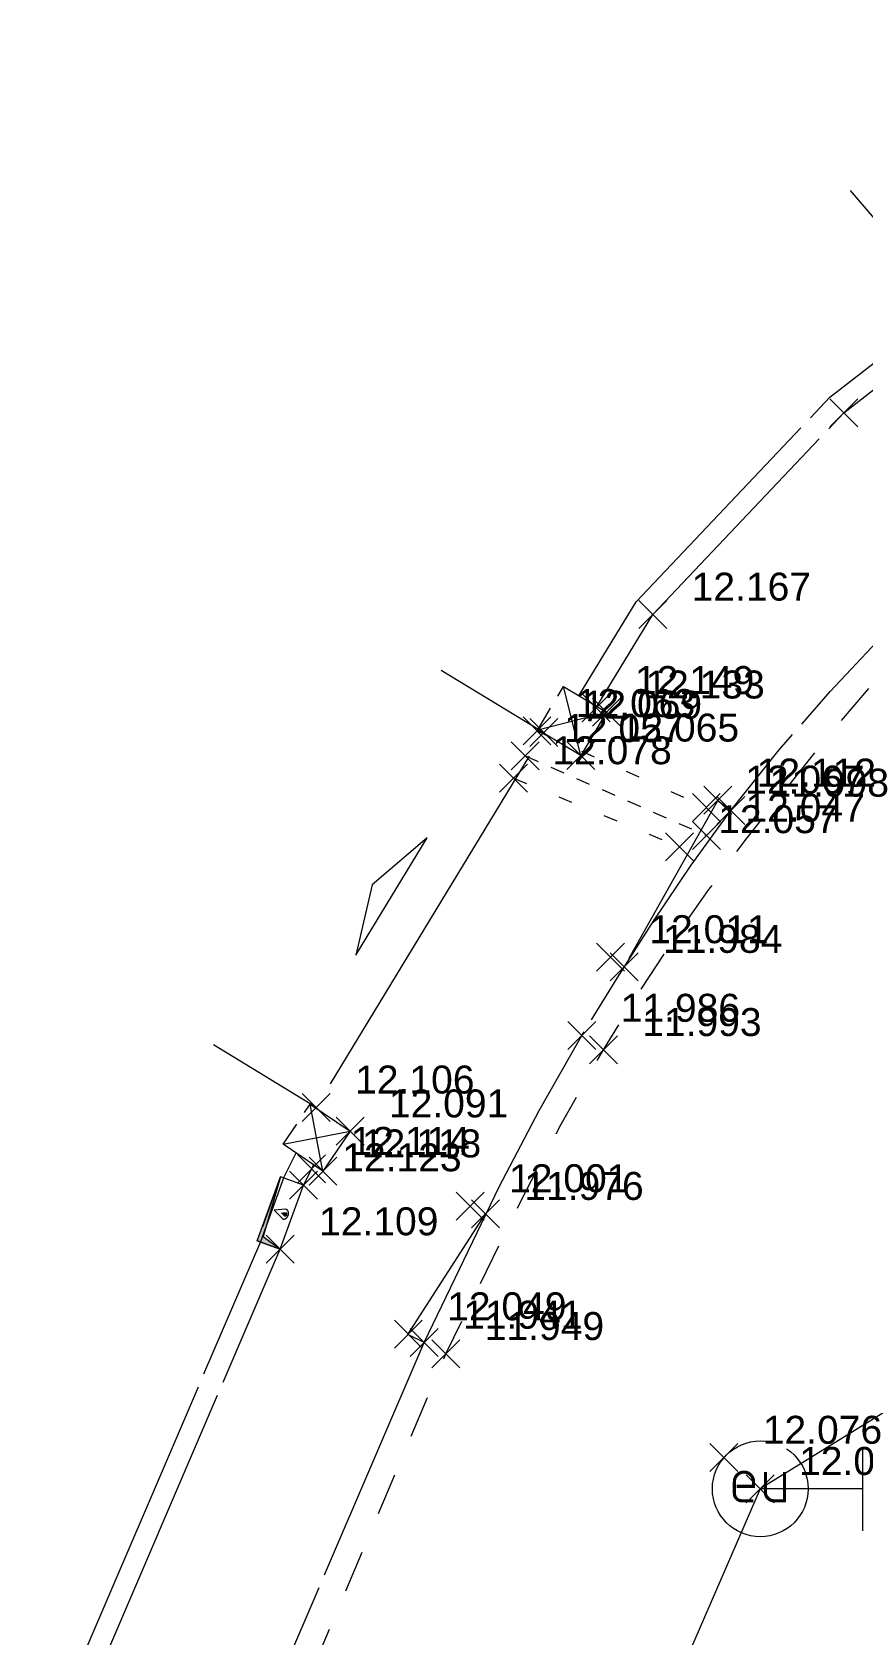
# Model space of a CAD drawing. Header units: metres. Extents: x 1224602 to 1224842, y 7187490 to 7187733.
# Drawn here: x 1224743.33 to 1224749.27, y 7187690.28 to 7187701.74 of the extents above; entities that cross this region are included whole.
import ezdxf
from ezdxf.enums import TextEntityAlignment as Align

# ---------------------------------------------------------------- set-up
doc = ezdxf.new("R2010")
doc.units = ezdxf.units.M
doc.header["$PDMODE"] = 3
doc.header["$PDSIZE"] = 0.1
for name, pattern in [('LL_0822', [2.5, 2.5, 0]), ('LL_0824', [0.35, 0.1, -0.25]), ('LL_0827', [0.2, 0.1, -0.1]), ('LL_0829', [0.6, 0.3, -0.3]), ('SL_1146', [2.5, 2.5, 0]), ('Socle_Continu', [2.5, 2.5, 0])]:
    doc.linetypes.add(name, pattern=pattern)
for name, color, linetype, lineweight in [('CLOTU_SCS', 212, 'Socle_Continu', 13), ('GAZFL_SCS', 40, 'Socle_Continu', 13), ('SIGTA_SCI', 7, 'Socle_Continu', 13), ('SIGTO_SCI', 255, 'Socle_Continu', 13), ('VOIRI_SCS', 7, 'Socle_Continu', 13)]:
    doc.layers.add(name, color=color, linetype=linetype, lineweight=lineweight)
for name, color, linetype, lineweight, true_color in [('EAUUS_PSI', 7, 'Socle_Continu', 13, 0x7f3f00), ('EAUUS_SCS', 7, 'Socle_Continu', 13, 0x7f3f00), ('EAUUS_SCT', 7, 'Socle_Continu', 13, 0x7f3f00)]:
    doc.layers.add(name, color=color, linetype=linetype, lineweight=lineweight, true_color=true_color)
doc.styles.add('Reseaux', font='arial.ttf')
doc.styles.get("Standard").update_dxf_attribs({"font": 'arial.ttf'})
doc.linetypes.add('CL_0181', pattern='A,3,-0.15,0.4,-0.381,["eu",Standard,S=0.254,R=0,X=-0.2,Y=-0.1],-0.381,0.4,-0.15', length=4.862)

# ---------------------------------------------------------------- blocks, each defined once
blk = doc.blocks.new('YP_1521')
at = {"layer": 'SIGTO_SCI', "color": 7, "linetype": 'Socle_Continu'}
blk.add_point((0, 0), dxfattribs=at)
at = {"layer": 'SIGTA_SCI', "linetype": 'Socle_Continu'}
blk.add_attdef('ALT', (0.278, 0.099), '', height=0.2, dxfattribs=at)
at = {"layer": 'SIGTA_SCI', "linetype": 'Socle_Continu', "flags": 9}
blk.add_attdef('CALQUE_ALT', (1.69, -1.18), '', height=0.2, dxfattribs=at)
at = {"layer": 'SIGTO_SCI', "linetype": 'Socle_Continu', "flags": 9}
for tag, p in [('ID', (1.69, 0.105)), ('NATURE', (1.69, -0.216)), ('FAMILLE', (1.69, -0.538)), ('CALQUE', (1.69, -0.859)), ('PCRS', (1.69, -1.823))]:
    blk.add_attdef(tag, p, '', height=0.2, dxfattribs=at)
blk = doc.blocks.new('LP_0841')
at = {"layer": 'VOIRI_SCS', "linetype": 'Socle_Continu', "flags": 128}
blk.add_lwpolyline([(0, 0), (0, 0.5), (1, 0)], dxfattribs=at)
at = {"layer": 'VOIRI_SCS', "linetype": 'Socle_Continu', "flags": 9}
for tag, p in [('ID', (1.428, 0.548)), ('NATURE', (1.428, 0.227)), ('FAMILLE', (1.428, -0.095)), ('CALQUE', (1.428, -0.416)), ('PCRS', (1.428, -0.737))]:
    blk.add_attdef(tag, p, '', height=0.2, dxfattribs=at)
blk = doc.blocks.new('LP_0842')
at = {"layer": 'VOIRI_SCS', "linetype": 'Socle_Continu', "flags": 128}
blk.add_lwpolyline([(1, 0), (1, 0.5), (0, 0)], dxfattribs=at)
at = {"layer": 'VOIRI_SCS', "linetype": 'Socle_Continu', "flags": 9}
for tag, p in [('ID', (1.4875, 0.6136)), ('NATURE', (1.4875, 0.2923)), ('FAMILLE', (1.4875, -0.029)), ('CALQUE', (1.4875, -0.3503)), ('PCRS', (1.4875, -0.6715))]:
    blk.add_attdef(tag, p, '', height=0.2, dxfattribs=at)
blk = doc.blocks.new('CP_0161')
at = {"layer": 'EAUUS_SCS', "linetype": 'Socle_Continu', "const_width": 0.0333, "flags": 128}
for points in [[(-0.071, -0.125), (-0.195, -0.125, -0.405328), (-0.27, -0.05), (-0.27, 0.075, -0.999132), (-0.071, 0.075), (-0.071, 0.025), (-0.245, 0.025)], [(0.054, 0.175), (0.054, -0.038, 0.410802), (0.141, -0.125), (0.253, -0.125), (0.253, 0.175)]]:
    blk.add_lwpolyline(points, format="xyb", dxfattribs=at)
at = {"layer": 'EAUUS_SCS', "linetype": 'Socle_Continu'}
blk.add_circle((0, 0), 0.5, dxfattribs=at)
at = {"layer": 'EAUUS_SCS', "linetype": 'Socle_Continu', "flags": 9}
for tag, p in [('ID', (0.989, 0.577)), ('NATURE', (0.989, 0.255)), ('FAMILLE', (0.989, -0.066)), ('CALQUE', (0.989, -0.387)), ('PCRS', (0.989, -0.709)), ('TYPE', (0.989, -1.03))]:
    blk.add_attdef(tag, p, '', height=0.2, dxfattribs=at)
blk = doc.blocks.new('JP_0703')
at = {"layer": 'GAZFL_SCS', "linetype": 'Socle_Continu'}
blk.add_hatch(color=256, dxfattribs=at).paths.add_polyline_path([(0, 0), (0, 0.359), (1, 0.359), (0.088, 0.3)])
h = blk.add_hatch(color=256, dxfattribs=at)
edge = h.paths.add_edge_path()
edge.add_line((0.505, 0.179), (0.471, 0.106))
edge.add_line((0.471, 0.106), (0.471, 0.096))
edge.add_ellipse((0.505, 0.099), major_axis=(-0.0336, 0), ratio=0.758629, start_angle=5.446, end_angle=174.554)
edge.add_line((0.538, 0.096), (0.538, 0.106))
edge.add_line((0.538, 0.106), (0.505, 0.179))
at = {"layer": 'GAZFL_SCS', "linetype": 'Socle_Continu', "flags": 128}
blk.add_lwpolyline([(0, 0.359), (0, 0), (1, 0), (1, 0.359)], close=True, dxfattribs=at)
at = {"layer": 'GAZFL_SCS', "linetype": 'Socle_Continu'}
blk.add_lwpolyline([(0, 0), (0, 0.359), (1, 0.359), (0.088, 0.3)], close=True, dxfattribs=at)
blk.add_lwpolyline([(0.578, 0.106), (0.578, 0.124), (0.505, 0.281), (0.432, 0.124), (0.432, 0.106, 0.066358), (0.436, 0.095, 0.1059), (0.452, 0.076, 0.086348), (0.476, 0.064, 0.076263), (0.505, 0.059, 0.076263), (0.534, 0.064, 0.086348), (0.557, 0.076, 0.1059), (0.574, 0.095, 0.066358)], format="xyb", close=True, dxfattribs=at)
at = {"layer": 'GAZFL_SCS', "linetype": 'Socle_Continu', "flags": 9}
for tag, p in [('ID', (1.013, 0.696)), ('NATURE', (1.013, 0.374)), ('FAMILLE', (1.013, 0.053)), ('CALQUE', (1.013, -0.268)), ('PCRS', (1.013, -0.589))]:
    blk.add_attdef(tag, p, '', height=0.2, dxfattribs=at)
blk = doc.blocks.new('SP_1162')
at = {"layer": 'CLOTU_SCS', "linetype": 'Socle_Continu'}
for p, q in [((0, 0), (1, 1)), ((0, 1), (1, 0))]:
    blk.add_line(p, q, dxfattribs=at)
at = {"layer": 'CLOTU_SCS', "linetype": 'Socle_Continu', "flags": 128}
blk.add_lwpolyline([(1, 0), (0, 0), (0, 1), (1, 1)], close=True, dxfattribs=at)
at = {"layer": 'CLOTU_SCS', "linetype": 'Socle_Continu', "flags": 9}
for tag, p in [('ID', (1.089, 0.299)), ('NATURE', (1.089, -0.022)), ('FAMILLE', (1.089, -0.344)), ('CALQUE', (1.089, -0.665)), ('PCRS', (1.089, -0.986))]:
    blk.add_attdef(tag, p, '', height=0.2, dxfattribs=at)
blk = doc.blocks.new('SP_1161')
at = {"layer": 'CLOTU_SCS', "linetype": 'Socle_Continu'}
for p, q in [((0, 0), (0, 0.2745)), ((1, 0.2745), (1, 0)), ((0.5, 0.1545), (0.3438, 0.103)), ((0.6563, 0.103), (0.5, 0.1545)), ((0.3438, 0.103), (0.6563, 0.103)), ((0.0625, 0), (0.9375, 0))]:
    blk.add_line(p, q, dxfattribs=at)
at = {"layer": 'CLOTU_SCS', "linetype": 'Socle_Continu', "flags": 9}
for tag, p in [('ID', (1.3598, 0.3853)), ('NATURE', (1.3598, 0.0641)), ('FAMILLE', (1.3598, -0.2572)), ('CALQUE', (1.3598, -0.5785)), ('PCRS', (1.3598, -0.8998))]:
    blk.add_attdef(tag, p, '', height=0.2, dxfattribs=at)
blk = doc.blocks.new('CP_2101')
at = {"layer": 'EAUUS_PSI', "linetype": 'Socle_Continu'}
blk.add_line((0.733, 0), (0, 0), dxfattribs=at)
at = {"layer": 'EAUUS_PSI', "linetype": 'Socle_Continu', "flags": 128}
blk.add_lwpolyline([(0.733, -0.3), (0.733, 0.3)], dxfattribs=at)
at = {"layer": 'EAUUS_PSI', "linetype": 'Socle_Continu'}
blk.add_point((0, 0), dxfattribs=at)
at = {"layer": 'EAUUS_PSI', "linetype": 'Socle_Continu', "style": 'Reseaux', "flags": 9}
for tag, p in [('ID', (2.525, 0.541)), ('NATURE', (2.525, 0.22))]:
    blk.add_attdef(tag, p, '', height=0.2, dxfattribs=at)
at = {"layer": 'EAUUS_PSI', "linetype": 'Socle_Continu'}
for tag, p in [('TAMPON', (0.824, 0.196)), ('RADIER', (0.824, -0.192))]:
    blk.add_attdef(tag, text='', height=0.2, dxfattribs=at).set_placement(p, align=Align.MIDDLE_LEFT)
at = {"layer": 'EAUUS_PSI', "linetype": 'Socle_Continu', "flags": 9}
for tag, p in [('FAMILLE', (2.525, -0.101)), ('CALQUE', (2.525, -0.423))]:
    blk.add_attdef(tag, p, '', height=0.2, dxfattribs=at)

msp = doc.modelspace()

# ---------------------------------------------------------------- linework, layer by layer
at = {"layer": 'CLOTU_SCS', "linetype": 'SL_1146', "flags": 128}
for points in [[(1224747.24, 7187696.994), (1224747.649, 7187697.666), (1224749.035, 7187699.128), (1224749.586, 7187699.556)], [(1224747.369, 7187696.917), (1224747.769, 7187697.575), (1224749.136, 7187699.017), (1224749.678, 7187699.438)], [(1224743.53, 7187689.754), (1224744.962, 7187693.091), (1224745.13, 7187693.553), (1224745.216, 7187693.724)], [(1224743.668, 7187689.695), (1224745.102, 7187693.036), (1224745.268, 7187693.494), (1224745.327, 7187693.611), (1224745.341, 7187693.639)]]:
    msp.add_lwpolyline(points, dxfattribs=at)
at = {"layer": 'EAUUS_SCT', "linetype": 'CL_0181', "flags": 128}
for points in [[(1224766.157, 7187702.184), (1224748.538, 7187691.322)], [(1224748.538, 7187691.322), (1224735.705, 7187661.766)]]:
    msp.add_lwpolyline(points, dxfattribs=at)
at = {"layer": 'VOIRI_SCS', "linetype": 'LL_0829', "flags": 128}
msp.add_lwpolyline([(1224719.567, 7187629.995), (1224719.57, 7187630.138), (1224719.557, 7187630.174), (1224719.588, 7187630.267), (1224719.545, 7187630.324), (1224720.833, 7187633.321), (1224721.222, 7187634.231), (1224722.181, 7187636.487), (1224722.239, 7187636.598), (1224724.439, 7187641.68), (1224725.237, 7187643.541), (1224726.46, 7187646.32), (1224727.566, 7187648.85), (1224730.462, 7187655.581), (1224732.075, 7187659.31), (1224732.999, 7187661.437), (1224737.7, 7187672.316), (1224738.489, 7187674.178), (1224739.407, 7187676.265), (1224740.909, 7187679.752), (1224744.847, 7187688.883), (1224746.288, 7187692.287), (1224746.828, 7187693.388), (1224747.113, 7187693.93), (1224747.415, 7187694.462), (1224747.655, 7187694.851), (1224747.907, 7187695.233), (1224748.171, 7187695.608), (1224748.444, 7187695.977), (1224749.016, 7187696.696), (1224749.616, 7187697.396), (1224750.235, 7187698.081), (1224750.751, 7187698.632), (1224750.866, 7187698.753), (1224751.509, 7187699.41), (1224751.84, 7187699.727), (1224752.181, 7187700.033), (1224752.671, 7187700.431), (1224753.179, 7187700.807), (1224753.701, 7187701.166), (1224753.822, 7187701.246), (1224754.231, 7187701.51), (1224754.769, 7187701.841), (1224755.314, 7187702.161), (1224755.867, 7187702.467), (1224756.427, 7187702.761), (1224756.932, 7187703.011), (1224757.443, 7187703.248), (1224757.961, 7187703.471), (1224758.484, 7187703.677), (1224759.015, 7187703.864), (1224759.552, 7187704.03), (1224759.675, 7187704.064), (1224760.097, 7187704.172), (1224760.647, 7187704.286), (1224761.144, 7187704.364), (1224761.654, 7187704.427), (1224762.647, 7187704.511), (1224769.787, 7187704.917), (1224774.773, 7187705.238), (1224778.3, 7187705.432), (1224780.33, 7187705.612), (1224781.355, 7187705.743), (1224782.557, 7187705.904), (1224783.029, 7187706.049), (1224783.512, 7187706.223, 0.052843), (1224785.935, 7187707.389, 0.067509), (1224788.15, 7187709.214, 0.080459), (1224789.883, 7187711.822, 0.049401), (1224790.869, 7187714.731, 0.061613), (1224791.137, 7187717.269), (1224791.12, 7187718.218), (1224791.032, 7187718.3), (1224790.885, 7187718.283)], format="xyb", dxfattribs=at)
at = {"layer": 'VOIRI_SCS', "linetype": 'LL_0822', "flags": 128}
msp.add_lwpolyline([(1224746.133, 7187692.369), (1224746.668, 7187693.481), (1224746.955, 7187694.027), (1224747.261, 7187694.563), (1224747.513, 7187694.975), (1224747.773, 7187695.382), (1224748.043, 7187695.783), (1224748.327, 7187696.174), (1224748.674, 7187696.606), (1224749.038, 7187697.023), (1224749.798, 7187697.834)], dxfattribs=at)
at = {"layer": 'VOIRI_SCS', "linetype": 'LL_0824', "flags": 128}
for points in [[(1224746.94, 7187696.742), (1224748.152, 7187696.195)], [(1224746.772, 7187696.405), (1224747.959, 7187695.913)]]:
    msp.add_lwpolyline(points, dxfattribs=at)
at = {"layer": 'VOIRI_SCS', "linetype": 'LL_0827', "flags": 128}
msp.add_lwpolyline([(1224746.856, 7187696.563), (1224748.154, 7187695.994)], dxfattribs=at)
at = {"layer": 'VOIRI_SCS', "linetype": 'LL_0822', "flags": 128}
msp.add_lwpolyline([(1224708.659, 7187607.529, -0.008716), (1224709.544, 7187608.747, 0.038404), (1224710.252, 7187609.856, -0.00666), (1224710.742, 7187610.742, 0.030928), (1224711.633, 7187612.556, -0.003445), (1224711.84, 7187613.044), (1224713.495, 7187616.867), (1224713.898, 7187617.802), (1224714.715, 7187619.67), (1224715.126, 7187620.596), (1224716.749, 7187624.346), (1224718.919, 7187629.362), (1224719.276, 7187630.193), (1224720.648, 7187633.389), (1224721.058, 7187634.314), (1224722.076, 7187636.668), (1224722.268, 7187637.111), (1224724.256, 7187641.759), (1224725.07, 7187643.617), (1224725.481, 7187644.541), (1224726.27, 7187646.385), (1224726.698, 7187647.323), (1224727.373, 7187648.914), (1224730.291, 7187655.662), (1224730.71, 7187656.624), (1224731.505, 7187658.475), (1224731.901, 7187659.4), (1224732.838, 7187661.527), (1224737.534, 7187672.401), (1224737.927, 7187673.325), (1224738.322, 7187674.257), (1224739.227, 7187676.315), (1224740.334, 7187678.891), (1224740.735, 7187679.819), (1224744.681, 7187688.986), (1224746.133, 7187692.369)], format="xyb", dxfattribs=at)

# ---------------------------------------------------------------- block references
at = {"layer": 'CLOTU_SCS', "linetype": 'Socle_Continu', "xscale": -3.521378757836122, "yscale": 3.521378757836123, "zscale": 1.122943060612475, "rotation": 40.39421558550533}
msp.add_blockref('SP_1161', (1224752.49, 7187702.154), dxfattribs=at)
at = {"layer": 'CLOTU_SCS', "linetype": 'Socle_Continu', "xscale": 3.135848006323219, "yscale": 3.135848006323219, "rotation": 58.71417550666703}
msp.add_blockref('SP_1161', (1224745.36, 7187694.05), dxfattribs=at)
at = {"layer": 'CLOTU_SCS', "color": 6, "linetype": 'Socle_Continu'}
for p, xscale, yscale, rotation in [((1224747.254, 7187696.567), 0.3592953594557551, 0.3592953594557551, 59.2298156423625), ((1224745.408, 7187693.593), 0.3457470626113136, 0.3457470626113136, 55.73499273069586)]:
    msp.add_blockref('SP_1162', p, dxfattribs=dict(at, xscale=xscale, yscale=yscale, rotation=rotation))
at = {"layer": 'EAUUS_PSI', "linetype": 'Socle_Continu'}
msp.add_blockref('CP_2101', (1224748.538, 7187691.322), dxfattribs=at).add_auto_attribs({'TAMPON': '12.06', 'RADIER': '10.77'})
at = {"layer": 'EAUUS_SCS', "linetype": 'Socle_Continu', "xscale": 0.6850023445732827, "yscale": 0.6850023445732827}
msp.add_blockref('CP_0161', (1224748.538, 7187691.322), dxfattribs=at)
at = {"layer": 'GAZFL_SCS', "linetype": 'Socle_Continu', "xscale": 0.4868156676963712, "yscale": 0.4868156676963712, "rotation": 70.0357874829269}
msp.add_blockref('JP_0703', (1224745.102, 7187693.036), dxfattribs=at)
at = {"layer": 'SIGTO_SCI', "linetype": 'Socle_Continu'}
ref = msp.add_blockref('YP_1521', (1224749.136, 7187699.017), dxfattribs=at)
ref.add_attrib('ALT', '12.155', (1224749.414, 7187699.115), dxfattribs={"layer": 'SIGTA_SCI', "linetype": 'Socle_Continu', "height": 0.2})
ref = msp.add_blockref('YP_1521', (1224747.769, 7187697.575), dxfattribs=at)
ref.add_attrib('ALT', '12.167', (1224748.047, 7187697.674), dxfattribs={"layer": 'SIGTA_SCI', "linetype": 'Socle_Continu', "height": 0.2})
ref = msp.add_blockref('YP_1521', (1224747.363, 7187696.908), dxfattribs=at)
ref.add_attrib('ALT', '12.149', (1224747.641, 7187697.006), dxfattribs={"layer": 'SIGTA_SCI', "linetype": 'Socle_Continu', "height": 0.2})
ref = msp.add_blockref('YP_1521', (1224747.438, 7187696.876), dxfattribs=at)
ref.add_attrib('ALT', '12.133', (1224747.716, 7187696.974), dxfattribs={"layer": 'SIGTA_SCI', "linetype": 'Socle_Continu', "height": 0.2})
ref = msp.add_blockref('YP_1521', (1224746.94, 7187696.742), dxfattribs=at)
ref.add_attrib('ALT', '12.063', (1224747.218, 7187696.841), dxfattribs={"layer": 'SIGTA_SCI', "linetype": 'Socle_Continu', "height": 0.2})
ref = msp.add_blockref('YP_1521', (1224746.989, 7187696.73), dxfattribs=at)
ref.add_attrib('ALT', '12.069', (1224747.267, 7187696.829), dxfattribs={"layer": 'SIGTA_SCI', "linetype": 'Socle_Continu', "height": 0.2})
ref = msp.add_blockref('YP_1521', (1224746.856, 7187696.563), dxfattribs=at)
ref.add_attrib('ALT', '12.057', (1224747.134, 7187696.662), dxfattribs={"layer": 'SIGTA_SCI', "linetype": 'Socle_Continu', "height": 0.2})
ref = msp.add_blockref('YP_1521', (1224747.254, 7187696.567), dxfattribs=at)
ref.add_attrib('ALT', '12.065', (1224747.532, 7187696.666), dxfattribs={"layer": 'SIGTA_SCI', "linetype": 'Socle_Continu', "height": 0.2})
ref = msp.add_blockref('YP_1521', (1224746.772, 7187696.405), dxfattribs=at)
ref.add_attrib('ALT', '12.078', (1224747.05, 7187696.504), dxfattribs={"layer": 'SIGTA_SCI', "linetype": 'Socle_Continu', "height": 0.2})
ref = msp.add_blockref('YP_1521', (1224748.152, 7187696.195), dxfattribs=at)
ref.add_attrib('ALT', '12.067', (1224748.43, 7187696.294), dxfattribs={"layer": 'SIGTA_SCI', "linetype": 'Socle_Continu', "height": 0.2})
ref = msp.add_blockref('YP_1521', (1224748.234, 7187696.246), dxfattribs=at)
ref.add_attrib('ALT', '12.112', (1224748.512, 7187696.344), dxfattribs={"layer": 'SIGTA_SCI', "linetype": 'Socle_Continu', "height": 0.2})
ref = msp.add_blockref('YP_1521', (1224748.327, 7187696.174), dxfattribs=at)
ref.add_attrib('ALT', '11.998', (1224748.605, 7187696.272), dxfattribs={"layer": 'SIGTA_SCI', "linetype": 'Socle_Continu', "height": 0.2})
ref = msp.add_blockref('YP_1521', (1224748.154, 7187695.994), dxfattribs=at)
ref.add_attrib('ALT', '12.047', (1224748.432, 7187696.093), dxfattribs={"layer": 'SIGTA_SCI', "linetype": 'Socle_Continu', "height": 0.2})
ref = msp.add_blockref('YP_1521', (1224747.959, 7187695.913), dxfattribs=at)
ref.add_attrib('ALT', '12.057', (1224748.237, 7187696.011), dxfattribs={"layer": 'SIGTA_SCI', "linetype": 'Socle_Continu', "height": 0.2})
ref = msp.add_blockref('YP_1521', (1224747.466, 7187695.125), dxfattribs=at)
ref.add_attrib('ALT', '12.011', (1224747.744, 7187695.224), dxfattribs={"layer": 'SIGTA_SCI', "linetype": 'Socle_Continu', "height": 0.2})
ref = msp.add_blockref('YP_1521', (1224747.564, 7187695.056), dxfattribs=at)
ref.add_attrib('ALT', '11.984', (1224747.842, 7187695.155), dxfattribs={"layer": 'SIGTA_SCI', "linetype": 'Socle_Continu', "height": 0.2})
ref = msp.add_blockref('YP_1521', (1224747.261, 7187694.563), dxfattribs=at)
ref.add_attrib('ALT', '11.986', (1224747.539, 7187694.662), dxfattribs={"layer": 'SIGTA_SCI', "linetype": 'Socle_Continu', "height": 0.2})
ref = msp.add_blockref('YP_1521', (1224747.415, 7187694.462), dxfattribs=at)
ref.add_attrib('ALT', '11.993', (1224747.693, 7187694.56), dxfattribs={"layer": 'SIGTA_SCI', "linetype": 'Socle_Continu', "height": 0.2})
ref = msp.add_blockref('YP_1521', (1224745.36, 7187694.05), dxfattribs=at)
ref.add_attrib('ALT', '12.106', (1224745.638, 7187694.149), dxfattribs={"layer": 'SIGTA_SCI', "linetype": 'Socle_Continu', "height": 0.2})
ref = msp.add_blockref('YP_1521', (1224745.602, 7187693.879), dxfattribs=at)
ref.add_attrib('ALT', '12.091', (1224745.88, 7187693.978), dxfattribs={"layer": 'SIGTA_SCI', "linetype": 'Socle_Continu', "height": 0.2})
ref = msp.add_blockref('YP_1521', (1224745.327, 7187693.611), dxfattribs=at)
ref.add_attrib('ALT', '12.114', (1224745.605, 7187693.71), dxfattribs={"layer": 'SIGTA_SCI', "linetype": 'Socle_Continu', "height": 0.2})
ref = msp.add_blockref('YP_1521', (1224745.408, 7187693.593), dxfattribs=at)
ref.add_attrib('ALT', '12.118', (1224745.686, 7187693.692), dxfattribs={"layer": 'SIGTA_SCI', "linetype": 'Socle_Continu', "height": 0.2})
ref = msp.add_blockref('YP_1521', (1224745.268, 7187693.494), dxfattribs=at)
ref.add_attrib('ALT', '12.123', (1224745.546, 7187693.593), dxfattribs={"layer": 'SIGTA_SCI', "linetype": 'Socle_Continu', "height": 0.2})
ref = msp.add_blockref('YP_1521', (1224746.462, 7187693.344), dxfattribs=at)
ref.add_attrib('ALT', '12.001', (1224746.74, 7187693.443), dxfattribs={"layer": 'SIGTA_SCI', "linetype": 'Socle_Continu', "height": 0.2})
ref = msp.add_blockref('YP_1521', (1224746.572, 7187693.289), dxfattribs=at)
ref.add_attrib('ALT', '11.976', (1224746.849, 7187693.388), dxfattribs={"layer": 'SIGTA_SCI', "linetype": 'Socle_Continu', "height": 0.2})
ref = msp.add_blockref('YP_1521', (1224745.102, 7187693.036), dxfattribs=at)
ref.add_attrib('ALT', '12.109', (1224745.38, 7187693.135), dxfattribs={"layer": 'SIGTA_SCI', "linetype": 'Socle_Continu', "height": 0.2})
ref = msp.add_blockref('YP_1521', (1224746.019, 7187692.428), dxfattribs=at)
ref.add_attrib('ALT', '12.049', (1224746.297, 7187692.527), dxfattribs={"layer": 'SIGTA_SCI', "linetype": 'Socle_Continu', "height": 0.2})
ref = msp.add_blockref('YP_1521', (1224746.133, 7187692.369), dxfattribs=at)
ref.add_attrib('ALT', '11.941', (1224746.411, 7187692.467), dxfattribs={"layer": 'SIGTA_SCI', "linetype": 'Socle_Continu', "height": 0.2})
ref = msp.add_blockref('YP_1521', (1224746.288, 7187692.287), dxfattribs=at)
ref.add_attrib('ALT', '11.949', (1224746.566, 7187692.386), dxfattribs={"layer": 'SIGTA_SCI', "linetype": 'Socle_Continu', "height": 0.2})
ref = msp.add_blockref('YP_1521', (1224748.278, 7187691.545), dxfattribs=at)
ref.add_attrib('ALT', '12.076', (1224748.556, 7187691.644), dxfattribs={"layer": 'SIGTA_SCI', "linetype": 'Socle_Continu', "height": 0.2})
ref = msp.add_blockref('YP_1521', (1224748.538, 7187691.322), dxfattribs=at)
ref.add_attrib('ALT', '12.063', (1224748.816, 7187691.421), dxfattribs={"layer": 'SIGTA_SCI', "linetype": 'Socle_Continu', "height": 0.2})
at = {"layer": 'VOIRI_SCS', "linetype": 'Socle_Continu'}
for name, p, xscale, yscale, zscale, rotation in [('LP_0842', (1224747.564, 7187695.056), 1.3552, 0.235157745571123, 1.999999999804728, 55.6704121620835), ('LP_0841', (1224746.133, 7187692.369), 1.0194, 0.258099015674878, 2.098045463270295, 64.53310514608829)]:
    msp.add_blockref(name, p, dxfattribs=dict(at, xscale=xscale, yscale=yscale, zscale=zscale, rotation=rotation))

doc.saveas('drawing.dxf')
